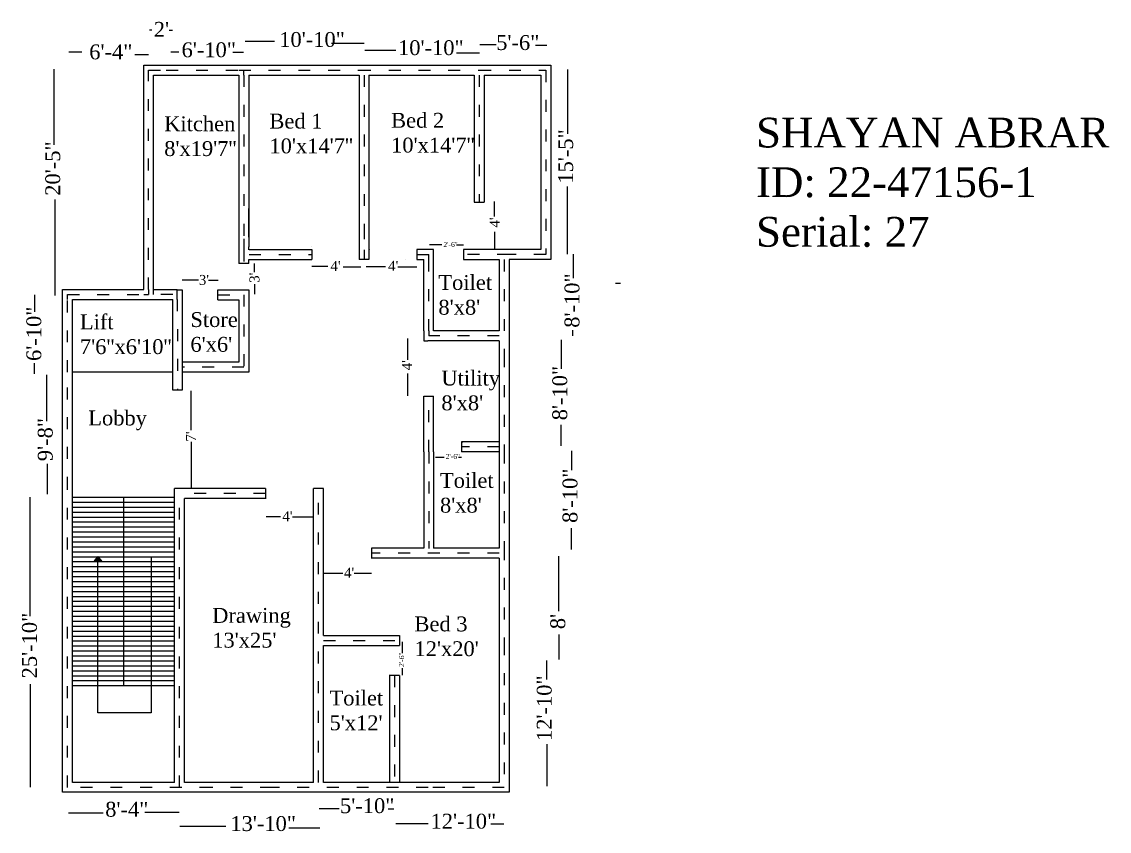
# Model space of a CAD drawing. Header units: inches. Extents: x 1 to 17879, y -3361 to 1909.
# Drawn here: x 1 to 1097, y -730 to 87 of the extents above; entities that cross this region are included whole.
import ezdxf

# ---------------------------------------------------------------- set-up
doc = ezdxf.new("R2010")
doc.units = ezdxf.units.IN
doc.header["$MEASUREMENT"] = 0
doc.linetypes.add('ACAD_ISO03W100', pattern=[30, 12, -18])

msp = doc.modelspace()

# ---------------------------------------------------------------- hatches: boundary and pattern name
h = msp.add_hatch(color=256)
h.paths.add_polyline_path([(77.3, -452.7), (77.1, -452.7), (73.7, -456.9), (77.3, -456.9)])
h.paths.add_polyline_path([(77.6, -452.7), (77.3, -452.7), (77.3, -456.9), (81.3, -456.9)])

# ---------------------------------------------------------------- linework, layer by layer
for p, q in [((131.8, 78.1), (129.4, 78.1)), ((149.1, 78.1), (152.4, 78.1)), ((255.3, 66.6), (225.7, 66.6)), ((61.1, 55.9), (47.9, 55.9)), ((159, 55.9), (150.8, 55.9)), ((213.3, 55.9), (224, 55.9)), ((312.9, 65), (345.8, 65)), ((377.8, 57.8), (346.6, 57.8)), ((438.9, 55.4), (462, 55.4)), ((478.8, 63.5), (462.6, 63.5)), ((518.6, 62.9), (530.1, 62.9)), ((114.6, 53.5), (128.5, 53.5)), ((33.1, -37.5), (33.1, 38.8)), ((123.5, 42.9), (146.3, 42.9)), ((123.5, 32.9), (123.5, 42.9)), ((146.3, 42.9), (219.5, 42.9)), ((219.5, 42.9), (340.7, 42.9)), ((224.5, 32.9), (224.5, 37.9)), ((340.7, 42.9), (461.9, 42.9)), ((461.9, 42.9), (529.1, 42.9)), ((529.1, 42.9), (534.1, 42.9)), ((534.1, 42.9), (534.1, -143.1)), ((551.3, -26.4), (551.3, 38.6)), ((123.5, -183.3), (123.5, 32.9)), ((133.5, -188.4), (133.5, 32.9)), ((133.5, 32.9), (146.3, 32.9)), ((146.3, 32.9), (219.5, 32.9)), ((219.5, 32.9), (219.5, -132.2)), ((229.5, 32.9), (340.7, 32.9)), ((229.5, 32.9), (229.5, -130.4)), ((340.7, 32.9), (340.7, -120.6)), ((350.7, 32.9), (456.9, 32.9)), ((350.7, 32.9), (350.7, -120.6)), ((456.9, 32.9), (456.9, -95.1)), ((466.9, 32.9), (524.1, 32.9)), ((466.9, 32.9), (466.9, -95.1)), ((524.1, 32.9), (524.1, -143.1)), ((550.7, -79.6), (550.7, -147.7)), ((33.9, -92.4), (33.9, -189.4)), ((456.9, -95.1), (466.9, -95.1)), ((477.2, -109.8), (477.2, -94.5)), ((229.5, -130.4), (229.5, -101.7)), ((340.8, -120.6), (340.7, -120.6)), ((340.7, -120.6), (340.7, -120.6)), ((340.7, -120.6), (340.7, -143.1)), ((350.7, -120.6), (350.7, -143.2)), ((229.5, -130.4), (229.5, -140.4)), ((229.8, -130.4), (229.8, -130.4)), ((477.2, -125.2), (477.2, -140.1)), ((219.5, -132.2), (219.5, -143.2)), ((229.5, -143.4), (229.5, -140.4)), ((293.1, -139.9), (293.1, -139.9)), ((424.3, -138.1), (411.6, -138.1)), ((439.1, -138.3), (446, -138.3)), ((477.2, -140), (477.2, -143.1)), ((219.5, -143.2), (219.5, -157.1)), ((229.5, -143.2), (229.5, -143.4)), ((229.5, -143.2), (229.6, -143.2)), ((229.5, -157.2), (229.5, -153)), ((229.5, -153), (229.8, -153)), ((229.8, -143), (293.1, -143)), ((229.8, -153), (293.1, -153)), ((293.1, -143.1), (293.1, -153.1)), ((340.7, -143.1), (340.7, -143.1)), ((340.7, -143.1), (340.7, -153.2)), ((350.7, -153.1), (340.7, -153.1)), ((350.7, -143.2), (350.7, -153.2)), ((350.8, -143.1), (350.8, -143.2)), ((387.3, -153.2), (387.3, -153.2)), ((415.9, -143.1), (399.1, -143.1)), ((399.1, -143.1), (399.1, -153)), ((399.1, -153), (405.9, -153)), ((405.9, -153.1), (405.9, -153)), ((405.9, -225.1), (405.9, -153.1)), ((410.9, -143.1), (410.9, -143.1)), ((415.9, -153.1), (415.9, -143.1)), ((415.9, -225.1), (415.9, -153.1)), ((482.1, -143.1), (445.9, -143.1)), ((445.9, -143.1), (445.9, -153.1)), ((445.9, -148.1), (445.9, -148.1)), ((445.9, -153.1), (482.1, -153.1)), ((492.1, -143.1), (482.1, -143.1)), ((482.1, -153.1), (482.1, -225.1)), ((482.1, -153.1), (482.1, -225.1)), ((524.1, -143.1), (492.1, -143.1)), ((534.1, -153.1), (492.1, -153.1)), ((492.1, -153.1), (492.1, -249.7)), ((534.1, -143.1), (534.1, -153.1)), ((556.9, -171.8), (556.9, -147.7)), ((229.5, -157.2), (219.5, -157.1)), ((235.4, -165.7), (235.4, -157.2)), ((309.3, -160.1), (293.2, -160.1)), ((324.5, -160.4), (342.5, -160.4)), ((367.4, -160.6), (347.9, -160.6)), ((379.9, -160.6), (399.1, -160.6)), ((178.8, -173.8), (162.3, -173.8)), ((188.7, -173.8), (198.6, -173.8)), ((41.7, -188.3), (41.7, -183.3)), ((41.7, -183.3), (46.7, -183.3)), ((46.7, -183.3), (123.5, -183.3)), ((157.4, -183.6), (133.5, -183.6)), ((152.8, -183.6), (152.8, -183.6)), ((157.4, -193.3), (157.4, -183.6)), ((157.4, -183.6), (162.4, -183.6)), ((162.4, -183.6), (162.4, -183.6)), ((162.4, -183.6), (162.4, -284.9)), ((198.3, -183.6), (229.6, -183.6)), ((198.3, -193.6), (198.3, -183.6)), ((229.6, -183.6), (229.6, -266.5)), ((235.1, -177.9), (235.1, -188)), ((599.2, -176.8), (604.2, -176.8)), ((13.7, -205.8), (13.7, -188.6)), ((41.7, -193.3), (41.7, -188.3)), ((41.7, -266.5), (41.7, -193.3)), ((51.7, -266.5), (51.7, -193.3)), ((51.7, -193.3), (128.5, -193.3)), ((128.5, -193.3), (133.5, -193.3)), ((133.5, -193.3), (152.8, -193.3)), ((152.8, -284.9), (152.8, -193.3)), ((198.3, -193.6), (219.6, -193.6)), ((219.6, -193.6), (219.6, -256.5)), ((405.9, -225.1), (405.9, -234.9)), ((482.1, -225.1), (415.9, -225.1)), ((555.8, -224.4), (555.8, -230)), ((389.8, -254.2), (389.8, -232.6)), ((405.9, -234.9), (405.9, -235.1)), ((405.9, -235.1), (405.9, -235.1)), ((405.9, -235.1), (410.1, -235.1)), ((482.1, -235.1), (410.1, -235.1)), ((410.9, -235.1), (410.9, -235.2)), ((482.1, -235.1), (482.1, -249.7)), ((545, -263.4), (545, -233.9)), ((482.1, -249.7), (482.1, -346.9)), ((492.1, -249.7), (492.1, -346.9)), ((13.2, -257.5), (13.2, -268.5)), ((219.6, -256.5), (162.1, -256.5)), ((25.7, -316), (25.7, -269.5)), ((41.7, -384.1), (41.7, -266.5)), ((51.7, -384.1), (51.7, -266.5)), ((152.8, -266.5), (51.7, -266.5)), ((229.6, -266.5), (162.1, -266.5)), ((389.5, -268), (389.5, -290.5)), ((162.4, -284.9), (152.8, -284.9)), ((171.4, -325.3), (171.4, -285.4)), ((405.9, -346.9), (405.9, -290.9)), ((405.9, -290.9), (415.9, -290.9)), ((415.9, -346.9), (415.9, -290.9)), ((544.3, -319.9), (544.3, -340.9)), ((171.4, -336.8), (171.4, -383.7)), ((482.1, -336.9), (444, -336.9)), ((444, -336.9), (445.5, -336.9)), ((444, -336.9), (444, -346.9)), ((405.9, -346.9), (405.9, -444.1)), ((415.9, -346.9), (415.9, -444.1)), ((482.1, -346.9), (444, -346.9)), ((482.1, -346.9), (444, -346.9)), ((482.1, -346.9), (482.1, -444.1)), ((492.1, -346.9), (492.1, -444.1)), ((555.4, -365.3), (555.4, -345.9)), ((26.1, -359.1), (26.1, -389.7)), ((426.5, -352.7), (417.7, -352.7)), ((441, -352.4), (444, -352.4)), ((9, -512.6), (9, -392.6)), ((41.7, -685.3), (41.7, -384.1)), ((51.5, -392.7), (154.7, -392.7)), ((51.7, -680.3), (51.7, -384.1)), ((103.1, -392.7), (103.1, -582.7)), ((154.5, -680.3), (154.5, -384.1)), ((246.4, -384.1), (154.5, -384.1)), ((164.5, -680.3), (164.5, -394.1)), ((246.4, -394.1), (164.5, -394.1)), ((246.4, -384.1), (246.4, -394.5)), ((304.9, -384.1), (294.9, -384.1)), ((294.9, -680.3), (294.9, -384.1)), ((304.9, -532.2), (304.9, -384.1)), ((51.5, -397.7), (154.7, -397.7)), ((51.5, -402.7), (154.7, -402.7)), ((51.5, -407.7), (154.7, -407.7)), ((51.5, -412.7), (154.7, -412.7)), ((261.6, -412.6), (247, -412.6)), ((273.5, -412.6), (294.5, -412.6)), ((51.5, -417.7), (154.7, -417.7)), ((51.5, -422.7), (154.7, -422.7)), ((554.7, -423.9), (554.7, -445.3)), ((51.5, -427.7), (154.7, -427.7)), ((51.5, -432.7), (154.7, -432.7)), ((51.5, -437.7), (154.7, -437.7)), ((51.5, -442.7), (154.7, -442.7)), ((51.5, -447.7), (154.7, -447.7)), ((353.2, -444.1), (353.2, -454.4)), ((405.9, -444.1), (353.2, -444.1)), ((482.1, -444.1), (415.9, -444.1)), ((492.1, -444.1), (492.1, -540.1)), ((51.5, -452.7), (154.7, -452.7)), ((51.5, -457.7), (154.7, -457.7)), ((77.3, -452.5), (73.7, -456.9)), ((73.7, -456.9), (73.7, -456.9)), ((73.7, -456.9), (81.3, -456.9)), ((77.3, -610.1), (77.3, -452.5)), ((81.3, -456.9), (77.3, -452.5)), ((131.1, -453.7), (131.1, -610.1)), ((482.1, -454.1), (353.2, -454.1)), ((482.1, -454.1), (482.1, -540.1)), ((542.3, -507.8), (542.3, -452.1)), ((51.5, -462.7), (154.7, -462.7)), ((51.5, -467.7), (154.7, -467.7)), ((324.3, -469.6), (304.9, -469.6)), ((335.8, -469.3), (353.1, -469.3)), ((51.5, -472.7), (154.7, -472.7)), ((51.5, -477.7), (154.7, -477.7)), ((51.5, -482.7), (154.7, -482.7)), ((51.5, -487.7), (154.7, -487.7)), ((51.5, -492.7), (154.7, -492.7)), ((51.5, -497.7), (154.7, -497.7)), ((51.5, -502.7), (154.7, -502.7)), ((51.5, -507.7), (154.7, -507.7)), ((51.5, -512.7), (154.7, -512.7)), ((51.5, -517.7), (154.7, -517.7)), ((51.5, -522.7), (154.7, -522.7)), ((51.5, -527.7), (154.7, -527.7)), ((51.5, -532.7), (154.7, -532.7)), ((304.9, -532.2), (381.4, -532.2)), ((381.4, -532.2), (381.4, -542.2)), ((542.3, -531), (542.3, -556.5)), ((51.5, -537.7), (154.7, -537.7)), ((51.5, -542.7), (154.7, -542.7)), ((51.5, -547.7), (154.7, -547.7)), ((304.9, -680.3), (304.9, -542.2)), ((304.9, -542.2), (381.4, -542.2)), ((384.4, -550), (384.4, -538.4)), ((482.1, -540.1), (482.1, -680.3)), ((492.1, -540.1), (492.1, -685.3)), ((51.5, -552.7), (154.7, -552.7)), ((51.5, -557.7), (154.7, -557.7)), ((529.9, -576.6), (529.9, -557.3)), ((51.5, -562.7), (154.7, -562.7)), ((51.5, -567.7), (154.7, -567.7)), ((384, -565), (384, -572.3)), ((51.5, -572.7), (154.7, -572.7)), ((51.5, -577.7), (154.7, -577.7)), ((381.4, -572.4), (371, -572.4)), ((371.4, -572.4), (371.4, -679.7)), ((381.4, -572.4), (381.4, -679.7)), ((9, -581.4), (9, -685)), ((51.5, -582.7), (154.7, -582.7)), ((131.1, -610.1), (77.3, -610.1)), ((529.9, -641.6), (529.9, -684.1)), ((41.7, -690.3), (41.7, -685.3)), ((46.7, -690.3), (41.7, -690.3)), ((191.9, -690.3), (46.7, -690.3)), ((154.5, -680.3), (51.7, -680.3)), ((191.9, -680.3), (164.5, -680.3)), ((253.1, -680.3), (191.9, -680.3)), ((253.1, -690.3), (191.9, -690.3)), ((294.9, -680.3), (253.1, -680.3)), ((410.3, -690.3), (253.1, -690.3)), ((410.3, -680.3), (304.9, -680.3)), ((482.1, -680.3), (410.3, -680.3)), ((487.1, -690.3), (410.3, -690.3)), ((492.1, -690.3), (487.1, -690.3)), ((492.1, -685.3), (492.1, -690.3)), ((82.6, -711.4), (47.8, -711.4)), ((124.7, -710.4), (159.4, -710.4)), ((320.5, -707), (300.6, -707)), ((370, -707), (375.8, -707)), ((410.5, -722.2), (377.9, -722.2)), ((473.6, -722.2), (486.8, -722.2)), ((206.3, -724.6), (160, -724.6)), ((270, -726.1), (301, -726.1))]:
    msp.add_line(p, q)
at = {"linetype": 'ACAD_ISO03W100'}
for p, q in [((128.5, 37.9), (146.3, 37.9)), ((128.5, -183.3), (128.5, 37.9)), ((146.3, 37.9), (219.5, 37.9)), ((219.5, 37.9), (340.7, 37.9)), ((340.7, 37.9), (461.9, 37.9)), ((461.9, 37.9), (529.1, 37.9)), ((529.1, 37.9), (529.1, -143.1)), ((224.5, 32.9), (224.5, -132.2)), ((345.7, 32.9), (345.7, -120.6)), ((461.9, 32.9), (461.9, -95.1)), ((345.7, -120.6), (345.7, -143.2)), ((224.5, -132.2), (224.5, -143.2)), ((224.6, -143.2), (224.6, -157.1)), ((229.8, -148), (293.1, -148)), ((345.7, -143.2), (345.7, -153.2)), ((399.1, -148.1), (410.9, -148.1)), ((410.9, -153.1), (410.9, -148.1)), ((410.9, -225.1), (410.9, -153.1)), ((492.1, -148.1), (445.9, -148.1)), ((487.1, -153.1), (487.1, -249.7)), ((529.1, -148.1), (492.1, -148.1)), ((529.1, -143.1), (529.1, -148.1)), ((128.5, -183.3), (128.5, -188.3)), ((46.7, -193.3), (46.7, -188.3)), ((46.7, -188.3), (123.5, -188.3)), ((46.7, -266.5), (46.7, -193.3)), ((123.5, -188.3), (128.5, -188.3)), ((152.8, -188.5), (128.5, -188.3)), ((157.4, -193.3), (157.6, -284.9)), ((198.3, -188.6), (224.6, -188.6)), ((224.6, -188.6), (224.6, -261.5)), ((410.9, -225.1), (410.9, -230.1)), ((482.1, -230.1), (410.9, -230.1)), ((487.1, -249.7), (487.1, -346.9)), ((224.6, -261.5), (162.1, -261.5)), ((46.7, -384.1), (46.7, -266.5)), ((410.9, -346.9), (410.9, -290.9)), ((410.9, -346.9), (410.9, -444.5)), ((482.1, -341.9), (444, -341.9)), ((487.1, -346.9), (487.1, -444.1)), ((46.7, -685.3), (46.7, -384.1)), ((159.5, -685.3), (159.5, -389.1)), ((246.4, -389.1), (159.5, -389.1)), ((299.9, -680.3), (299.9, -384.1)), ((482.1, -449.1), (353.2, -449.1)), ((487.1, -444.1), (487.1, -540.1)), ((304.9, -537.2), (381.4, -537.2)), ((487.1, -540.1), (487.1, -685.3)), ((376.4, -572.4), (376.4, -679.7)), ((191.9, -685.3), (46.7, -685.3)), ((253.1, -685.3), (191.9, -685.3)), ((410.3, -685.3), (253.1, -685.3)), ((487.1, -685.3), (410.3, -685.3))]:
    msp.add_line(p, q, dxfattribs=at)

# ---------------------------------------------------------------- texts
at = {"attachment_point": 1}
for s, insert, char_height, width in [("{\\fTimes New Roman|b0|i0|c0|p18;2'}", (133.7, 86.5), 15, 56.05), ('{\\fTimes New Roman|b0|i0|c0|p18;6\'-10"}', (161.7, 65.9), 15, 56.05), ('{\\fTimes New Roman|b0|i0|c0|p18;10\'-10"}', (260.2, 76.3), 15, 56.05), ('{\\fTimes New Roman|b0|i0|c0|p18;10\'-10"}', (380, 68), 15, 56.05), ('{\\fTimes New Roman|b0|i0|c0|p18;5\'-6"}', (479, 73.2), 15, 56.05), ('{\\fTimes New Roman|b0|i0|c0|p18;6\'-4"}', (68.6, 63.8), 15, 56.05), ("{\\fTimes New Roman|b0|i0|c0|p18;Kitchen^J8'x19'7''}", (144.2, -8.7), 15, 35.596), ("{\\fTimes New Roman|b0|i0|c0|p18;Bed 1^J10'x14'7''}", (250.3, -6), 15, 56.05), ("{\\fTimes New Roman|b0|i0|c0|p18;Bed 2^J10'x14'7''}", (373, -5.2), 15, 56.05), ('{\\fTimes New Roman|b0|i0|c0|p18;SHAYAN ABRAR^JID: 22-47156-1^JSerial: 27}', (741, -10.1), 30, 370.588), ("{\\fTimes New Roman|b0|i0|c0|p18;2'-6''}", (425.7, -135.4), 5, 56.05), ("{\\fTimes New Roman|b0|i0|c0|p18;4'}", (311.8, -154.6), 10, 56.05), ("{\\fTimes New Roman|b0|i0|c0|p18;4'}", (370, -154.4), 10, 56.05), ("{\\fTimes New Roman|b0|i0|c0|p18;3'}", (179.1, -168.6), 10, 56.05), ("{\\fTimes New Roman|b0|i0|c0|p18;Toilet^J8'x8'}", (420.7, -168.7), 15, 56.05), ("{\\fTimes New Roman|b0|i0|c0|p18;Lift^J7'6''x6'10''}", (59.2, -208.4), 15, 56.05), ("{\\fTimes New Roman|b0|i0|c0|p18;Store^J6'x6'}", (170.6, -206.1), 15, 56.05), ("{\\fTimes New Roman|b0|i0|c0|p18;Utility^J8'x8'}", (423.7, -265.1), 15, 56.05), ('{\\fTimes New Roman|b0|i0|c0|p18;Lobby}', (67.6, -305.3), 15, 56.05), ("{\\fTimes New Roman|b0|i0|c0|p18;2'-6''}", (428, -349.1), 5, 56.05), ("{\\fTimes New Roman|b0|i0|c0|p18;Toilet^J8'x8'}", (422.3, -368.3), 15, 56.05), ("{\\fTimes New Roman|b0|i0|c0|p18;4'}", (263.3, -406.9), 10, 56.05), ("{\\fTimes New Roman|b0|i0|c0|p18;4'}", (325.5, -463.9), 10, 56.05), ("{\\fTimes New Roman|b0|i0|c0|p18;Drawing^J13'x25'}", (192.6, -504.4), 15, 56.05), ("{\\fTimes New Roman|b0|i0|c0|p18;Bed 3^J12'x20'}", (396.6, -513), 15, 56.05), ("{\\fTimes New Roman|b0|i0|c0|p18;Toilet^J5'x12'}", (310.9, -587.7), 15, 56.05), ('{\\fTimes New Roman|b0|i0|c0|p18;8\'-4"}', (84.7, -699.9), 15, 56.05), ('{\\fTimes New Roman|b0|i0|c0|p18;5\'-10"}', (321.5, -696.3), 15, 56.05), ('{\\fTimes New Roman|b0|i0|c0|p18;12\'-10"}', (412.8, -711.9), 15, 56.05), ('{\\fTimes New Roman|b0|i0|c0|p18;13\'-10"}', (210.9, -714.3), 15, 56.05)]:
    msp.add_mtext(s, dxfattribs=dict(at, insert=insert, char_height=char_height, width=width))
at = {"width": 56.05, "attachment_point": 1, "rotation": 90}
for s, insert, char_height in [('{\\fTimes New Roman|b0|i0|c0|p18;15\'-5"}', (541.5, -76.6), 15), ('{\\fTimes New Roman|b0|i0|c0|p18;20\'-5"}', (24.3, -88.8), 15), ("{\\fTimes New Roman|b0|i0|c0|p18;4'}", (472.5, -120.9), 10), ("{\\fTimes New Roman|b0|i0|c0|p18;3'}", (230.2, -176.6), 10), ('{\\fTimes New Roman|b0|i0|c0|p18;8\'-10"}', (547.9, -221.9), 15), ('{\\fTimes New Roman|b0|i0|c0|p18;6\'-10"}', (5.2, -255.4), 15), ("{\\fTimes New Roman|b0|i0|c0|p18;4'}", (384, -264.8), 10), ('{\\fTimes New Roman|b0|i0|c0|p18;8\'-10"}', (535.6, -315.2), 15), ('{\\fTimes New Roman|b0|i0|c0|p18;9\'-8"}', (16.7, -356.4), 15), ("{\\fTimes New Roman|b0|i0|c0|p18;7'}", (166.1, -336.7), 10), ('{\\fTimes New Roman|b0|i0|c0|p18;8\'-10"}', (545.9, -418.7), 15), ('{\\fTimes New Roman|b0|i0|c0|p18;25\'-10"}', (0.8, -575.4), 15), ("{\\fTimes New Roman|b0|i0|c0|p18;8'}", (533.6, -525.8), 15), ("{\\fTimes New Roman|b0|i0|c0|p18;2'-6''}", (381.1, -563.9), 5), ('{\\fTimes New Roman|b0|i0|c0|p18;12\'-10"}', (519.9, -638.6), 15)]:
    msp.add_mtext(s, dxfattribs=dict(at, insert=insert, char_height=char_height))

doc.saveas('drawing.dxf')
